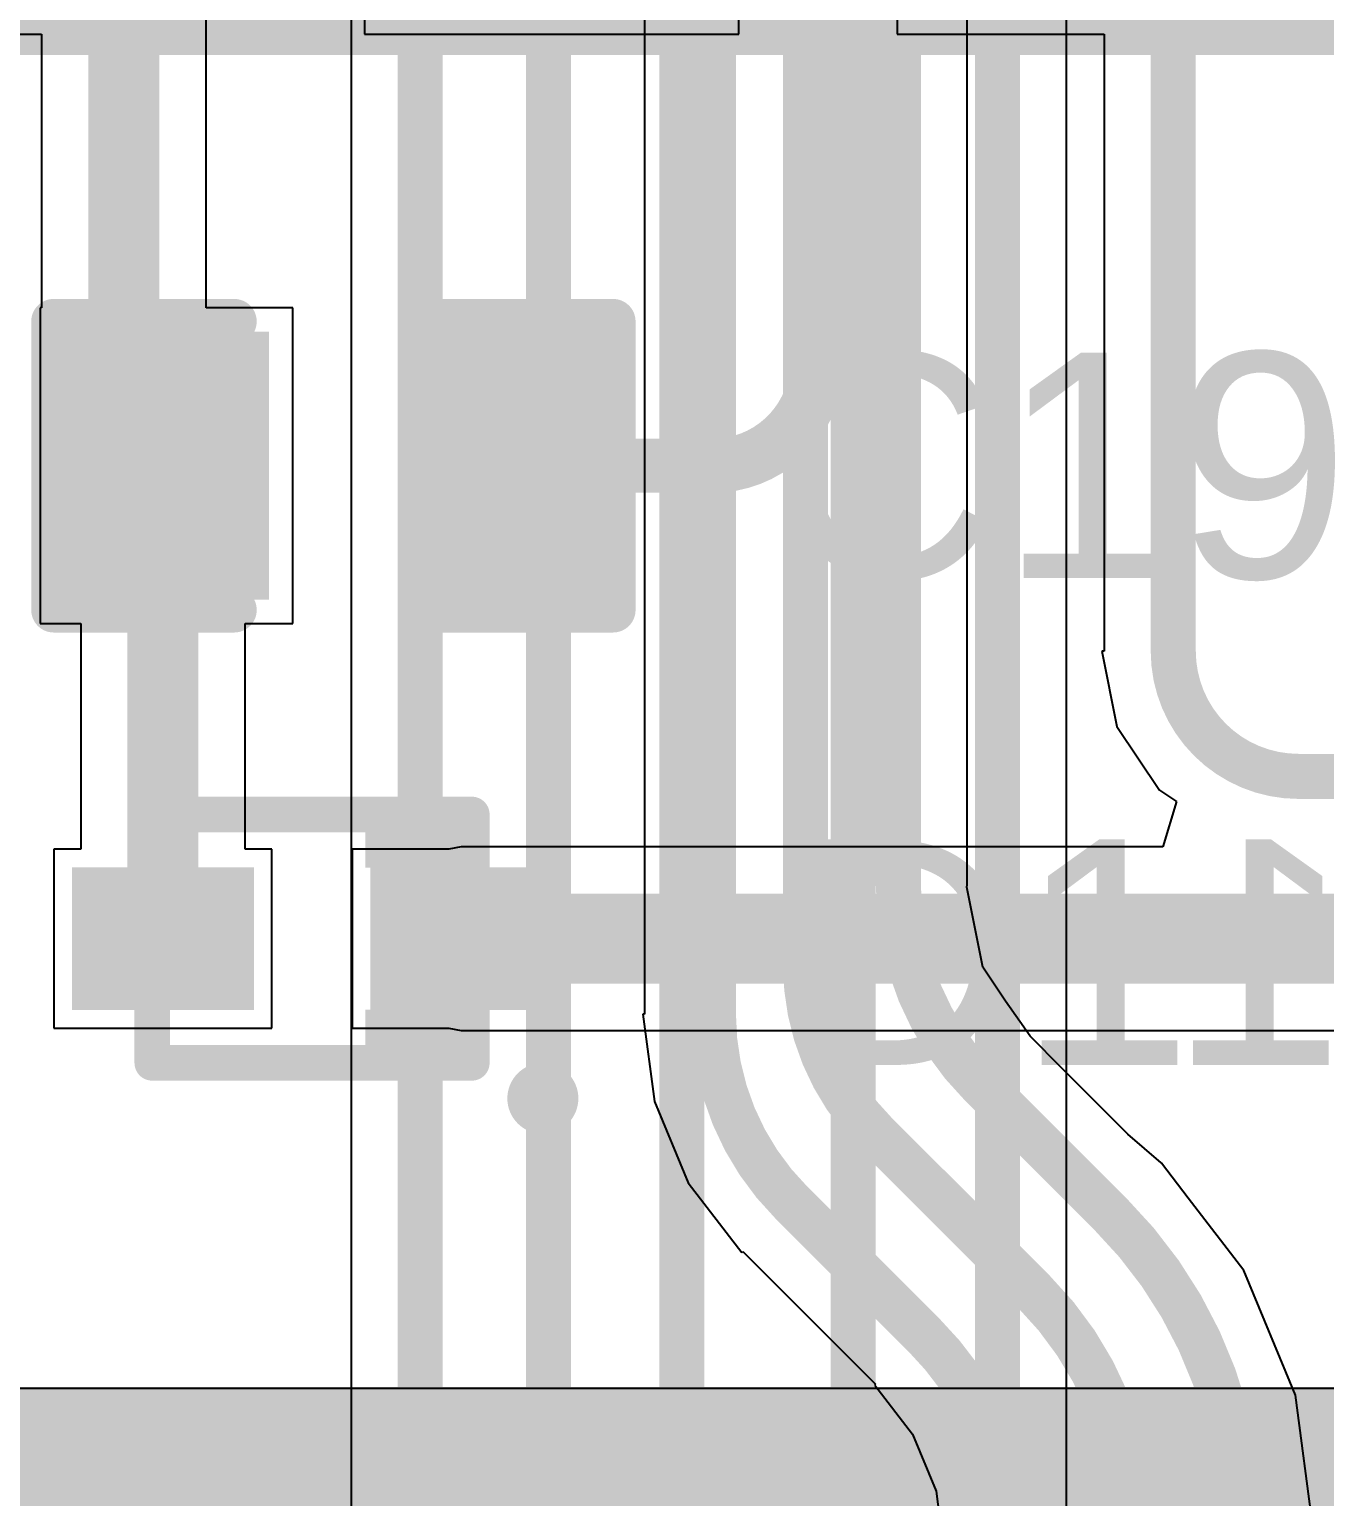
# Model space of a CAD drawing. Header units: inches. Extents: x -12 to 5355, y -7 to 5366.
# Drawn here: x 24.223 to 27.87, y 29.543 to 33.677 of the extents above; entities that cross this region are included whole.
import ezdxf

# ---------------------------------------------------------------- set-up
doc = ezdxf.new("R2010")
doc.units = ezdxf.units.IN
for name, color, linetype in [('BOTTOM LAYER', 5, 'Continuous'), ('Bottom Overlay', 54, 'Continuous'), ('SIGNAL', 90, 'Continuous'), ('TOP LAYER', 1, 'Continuous'), ('Top Overlay', 2, 'Continuous'), ('Top Paste', 8, 'Continuous'), ('Top Solder', 216, 'Continuous')]:
    doc.layers.add(name, color=color, linetype=linetype)
doc.styles.add('Arial', font='', dxfattribs={"height": 0.2})
doc.styles.get('Arial').set_extended_font_data('Arial')

# ---------------------------------------------------------------- blocks, each defined once
blk = doc.blocks.new('XUNPU_SMN_303_B_54')
at = {"layer": 'Bottom Overlay'}
blk.add_lwpolyline([(-6.6621406, -4.1488995, 0.254, 0.254, 0), (-6.6621406, 5.288800699999999, 0.254, 0.254, 0)], format="xyseb", dxfattribs=at)
blk = doc.blocks.new('LGA50P1600X1050X104_161N_85')
at = {"layer": 'Top Overlay'}
blk.add_lwpolyline([(-8.24999874, 5.49999916, 0.1499997, 0.1499997, 0), (-8.24999874, -5.49999916, 0.1499997, 0.1499997, 0)], format="xyseb", dxfattribs=at)
blk = doc.blocks.new('SODFL100X40_2N_117')
at = {"layer": 'TOP LAYER'}
for points in [[(-0.5999987999999999, -0.12499975), (-0.5999987999999999, 0.12499975), (-0.23999952, 0.12499975), (-0.23999952, -0.12499975)], [(0.23999952, -0.12499975), (0.23999952, 0.12499975), (0.5999987999999999, 0.12499975), (0.5999987999999999, -0.12499975)]]:
    blk.add_hatch(color=1, dxfattribs=at).paths.add_polyline_path(points)
at = {"layer": 'Top Overlay'}
for points in [[(0.40001444, 0.20000976), (0.5000142399999999, 0.20000976), (0.5000142399999999, 0.35000692), (0.40001444, 0.35000692)], [(-0.499999, 0.1999996), (-0.15000224, 0.1999996), (-0.15000224, 0.32499808), (-0.499999, 0.32499808)], [(-0.499999, -0.3499993), (-0.15000224, -0.3499993), (-0.15000224, -0.20000214), (-0.499999, -0.20000214)], [(0.3999814199999999, -0.35000692), (0.4999812199999999, -0.35000692), (0.4999812199999999, -0.20000976), (0.3999814199999999, -0.20000976)]]:
    blk.add_hatch(color=2, dxfattribs=at).paths.add_polyline_path(points)
at = {"layer": 'Top Paste'}
for points in [[(-0.5999987999999999, -0.12499975), (-0.5999987999999999, 0.12499975), (-0.23999952, 0.12499975), (-0.23999952, -0.12499975)], [(0.23999952, -0.12499975), (0.23999952, 0.12499975), (0.5999987999999999, 0.12499975), (0.5999987999999999, -0.12499975)]]:
    blk.add_hatch(color=8, dxfattribs=at).paths.add_polyline_path(points)
at = {"layer": 'Top Solder'}
for points in [[(-0.6761988, -0.20119975), (-0.6761988, 0.20119975), (-0.16379952, 0.20119975), (-0.16379952, -0.20119975)], [(0.16379952, -0.20119975), (0.16379952, 0.20119975), (0.6761988, 0.20119975), (0.6761988, -0.20119975)]]:
    blk.add_hatch(color=216, dxfattribs=at).paths.add_polyline_path(points)
at = {"layer": 'Top Overlay'}
for points in [[(-0.5999987999999999, 0.4499991, 0.0999998, 0.0999998, 1), (-0.6999985999999999, 0.4499991, 0.0999998, 0.0999998, 1)], [(-0.72499728, 0.4499991, 0.0499999, 0.0499999, 1), (-0.67499992, 0.4499991, 0.0499999, 0.0499999, 1)], [(-0.62499748, 0.4499991, 0.0499999, 0.0499999, 1), (-0.57500012, 0.4499991, 0.0499999, 0.0499999, 1)], [(-0.47499778, 0.3499993, 0.0499999, 0.0499999, 1), (-0.4250004199999999, 0.3499993, 0.0499999, 0.0499999, 1)], [(-0.47499778, 0.3499993, 0.0499999, 0.0499999, 1), (-0.4250004199999999, 0.3499993, 0.0499999, 0.0499999, 1)], [(0.4250004199999999, 0.3499993, 0.0499999, 0.0499999, 1), (0.47499778, 0.3499993, 0.0499999, 0.0499999, 1)], [(0.4250004199999999, 0.3499993, 0.0499999, 0.0499999, 1), (0.47499778, 0.3499993, 0.0499999, 0.0499999, 1)], [(-0.47499778, 0.2999994, 0.0499999, 0.0499999, 1), (-0.4250004199999999, 0.2999994, 0.0499999, 0.0499999, 1)], [(0.4250004199999999, 0.2999994, 0.0499999, 0.0499999, 1), (0.47499778, 0.2999994, 0.0499999, 0.0499999, 1)], [(-0.47499778, -0.2999994, 0.0499999, 0.0499999, 1), (-0.4250004199999999, -0.2999994, 0.0499999, 0.0499999, 1)], [(0.4250004199999999, -0.2999994, 0.0499999, 0.0499999, 1), (0.47499778, -0.2999994, 0.0499999, 0.0499999, 1)], [(-0.47499778, -0.3499993, 0.0499999, 0.0499999, 1), (-0.4250004199999999, -0.3499993, 0.0499999, 0.0499999, 1)], [(-0.47499778, -0.3499993, 0.0499999, 0.0499999, 1), (-0.4250004199999999, -0.3499993, 0.0499999, 0.0499999, 1)], [(0.4250004199999999, -0.3499993, 0.0499999, 0.0499999, 1), (0.47499778, -0.3499993, 0.0499999, 0.0499999, 1)], [(0.4250004199999999, -0.3499993, 0.0499999, 0.0499999, 1), (0.47499778, -0.3499993, 0.0499999, 0.0499999, 1)]]:
    blk.add_lwpolyline(points, format="xyseb", close=True, dxfattribs=at)
for points in [[(-0.4499991, 0.3499993, 0.0999998, 0.0999998, 0), (-0.4499991, 0.2999994, 0.0999998, 0.0999998, 0)], [(0.4499991, 0.3499993, 0.0999998, 0.0999998, 0), (-0.4499991, 0.3499993, 0.0999998, 0.0999998, 0)], [(0.4499991, 0.3499993, 0.0999998, 0.0999998, 0), (0.4499991, 0.2999994, 0.0999998, 0.0999998, 0)], [(-0.4499991, -0.2999994, 0.0999998, 0.0999998, 0), (-0.4499991, -0.3499993, 0.0999998, 0.0999998, 0)], [(0.4499991, -0.2999994, 0.0999998, 0.0999998, 0), (0.4499991, -0.3499993, 0.0999998, 0.0999998, 0)], [(0.4499991, -0.3499993, 0.0999998, 0.0999998, 0), (-0.4499991, -0.3499993, 0.0999998, 0.0999998, 0)]]:
    blk.add_lwpolyline(points, format="xyseb", dxfattribs=at)
blk = doc.blocks.new('C___0402_132')
at = {"layer": 'TOP LAYER'}
for points in [[(-0.6985, -0.3175), (-0.6985, 0.3175), (-0.2412999999999999, 0.3175), (-0.2413, -0.3175)], [(0.24130254, -0.3175), (0.24130254, 0.3175), (0.6985025399999999, 0.3175), (0.6985025399999999, -0.3175)]]:
    blk.add_hatch(color=1, dxfattribs=at).paths.add_polyline_path(points)
at = {"layer": 'Top Paste'}
for points in [[(-0.6985, -0.3175), (-0.6985, 0.3175), (-0.2412999999999999, 0.3175), (-0.2413, -0.3175)], [(0.24130254, -0.3175), (0.24130254, 0.3175), (0.6985025399999999, 0.3175), (0.6985025399999999, -0.3175)]]:
    blk.add_hatch(color=8, dxfattribs=at).paths.add_polyline_path(points)
at = {"layer": 'Top Solder'}
for points in [[(-0.7584998799999999, -0.37749988), (-0.7584998799999999, 0.37749988), (-0.18130012, 0.37749988), (-0.18130012, -0.37749988)], [(0.1813026599999999, -0.37749988), (0.18130266, 0.37749988), (0.75850242, 0.37749988), (0.75850242, -0.37749988)]]:
    blk.add_hatch(color=216, dxfattribs=at).paths.add_polyline_path(points)
at = {"layer": 'Top Overlay'}
for points in [[(-0.7874, -0.4064, 0.127, 0.127, 0), (-0.7874, 0.4064, 0.127, 0.127, 0)], [(-0.7874, 0.4064, 0.127, 0.127, 0), (-0.2794, 0.4064, 0.127, 0.127, 0)], [(0.27940254, 0.40640254, 0.127, 0.127, 0), (0.7874, 0.4064, 0.127, 0.127, 0)], [(0.7874, -0.4064, 0.127, 0.127, 0), (0.7874, 0.4064, 0.127, 0.127, 0)], [(-0.7874, -0.4064, 0.127, 0.127, 0), (-0.2794, -0.4064, 0.127, 0.127, 0)], [(0.27940254, -0.40640254, 0.127, 0.127, 0), (0.7874, -0.4064, 0.127, 0.127, 0)]]:
    blk.add_lwpolyline(points, format="xyseb", dxfattribs=at)
for points in [[(-0.8191499999999999, 0.4064, 0.0635, 0.0635, 1), (-0.7556499999999999, 0.4064, 0.0635, 0.0635, 1)], [(-0.8191499999999999, 0.4064, 0.0635, 0.0635, 1), (-0.7556499999999999, 0.4064, 0.0635, 0.0635, 1)], [(-0.31115, 0.4064, 0.0635, 0.0635, 1), (-0.24765, 0.4064, 0.0635, 0.0635, 1)], [(0.24765254, 0.40640254, 0.0635, 0.0635, 1), (0.31115254, 0.40640254, 0.0635, 0.0635, 1)], [(0.7556499999999999, 0.4064, 0.0635, 0.0635, 1), (0.8191499999999999, 0.4064, 0.0635, 0.0635, 1)], [(0.7556499999999999, 0.4064, 0.0635, 0.0635, 1), (0.8191499999999999, 0.4064, 0.0635, 0.0635, 1)], [(-0.8191499999999999, -0.4064, 0.0635, 0.0635, 1), (-0.7556499999999999, -0.4064, 0.0635, 0.0635, 1)], [(-0.8191499999999999, -0.4064, 0.0635, 0.0635, 1), (-0.7556499999999999, -0.4064, 0.0635, 0.0635, 1)], [(-0.31115, -0.4064, 0.0635, 0.0635, 1), (-0.24765, -0.4064, 0.0635, 0.0635, 1)], [(0.24765254, -0.40640254, 0.0635, 0.0635, 1), (0.31115254, -0.40640254, 0.0635, 0.0635, 1)], [(0.7556499999999999, -0.4064, 0.0635, 0.0635, 1), (0.8191499999999999, -0.4064, 0.0635, 0.0635, 1)], [(0.7556499999999999, -0.4064, 0.0635, 0.0635, 1), (0.8191499999999999, -0.4064, 0.0635, 0.0635, 1)]]:
    blk.add_lwpolyline(points, format="xyseb", close=True, dxfattribs=at)

msp = doc.modelspace()

# ---------------------------------------------------------------- linework, layer by layer
at = {"layer": 'BOTTOM LAYER'}
for p, q in [((25.95506874, 38.18890253999999), (25.95506874, 30.9022496)), ((26.86423126, 31.2665872), (26.86423126, 37.3873522)), ((26.86289776, 31.25988414), (26.86423126, 31.2665872)), ((26.90766272, 31.03484014), (26.86289776, 31.25988414)), ((26.97189424, 30.9387113), (26.90766272, 31.03484014)), ((27.04082984, 30.84025582), (26.97189424, 30.9387113)), ((25.95506874, 30.9022496), (25.950672, 30.9022496)), ((25.950672, 30.9022496), (25.9830443, 30.65635474)), ((27.13062392, 30.75045412), (27.04082984, 30.84025582)), ((27.3165316, 30.56454898), (27.13062392, 30.75045412)), ((25.9830443, 30.65635474), (26.07795648, 30.42721626)), ((27.4099147, 30.48330199999999), (27.3165316, 30.56454898)), ((27.41094594, 30.48250952), (27.4099147, 30.48330199999999)), ((27.48623662, 30.38438424), (27.41094594, 30.48250952)), ((26.07795648, 30.42721626), (26.22893916, 30.23045008)), ((27.64275396, 30.180407), (27.48623662, 30.38438424)), ((26.22893916, 30.23045008), (26.23204812, 30.23355904)), ((26.23204812, 30.23355904), (26.60588024, 29.85972692)), ((27.7884763, 29.82860175999999), (27.64275396, 30.180407)), ((26.60588024, 29.85972692), (26.60357138, 29.85741806)), ((26.60357138, 29.85741806), (26.70949954, 29.71936906)), ((27.83809266, 29.45173688), (27.7884763, 29.82860175999999)), ((26.70949954, 29.71936906), (26.77608818, 29.55860738)), ((26.77608818, 29.55860738), (26.79880086, 29.38609058))]:
    msp.add_line(p, q, dxfattribs=at)
for points in [[(26.1493, 30.9022496, 0.127, 0.127, 0), (26.1493, 38.63340254, 0.127, 0.127, 0)], [(26.40880164, 31.0405399, 0.127, 0.127, 0), (26.40880164, 37.53255384, 0.127, 0.127, 0)], [(26.67, 31.2665872, 0.127, 0.127, 0), (26.67, 37.3873522, 0.127, 0.127, 0)], [(26.90347934, 30.70291802, 0.127, 0.127, -0.198912367379658), (26.67, 31.2665872, 0.127, 0.127, 0)], [(26.6044299, 30.56766302, 0.127, 0.127, -0.1986841135564676), (26.40880164, 31.0405399, 0.127, 0.127, 0)], [(26.369391, 30.37090191999999, 0.127, 0.127, -0.198912367379658), (26.1493, 30.9022496, 0.127, 0.127, 0)], [(26.9034768, 30.70291802, 0.127, 0.127, 0), (27.26663076, 30.33976152, 0.127, 0.127, 0)], [(26.60484646, 30.56724646, 0.127, 0.127, -0.0002195760191947642), (26.6044299, 30.56766302, 0.127, 0.127, 0)], [(26.60484646, 30.56724646, 0.127, 0.127, 0), (27.05091364, 30.12117928, 0.127, 0.127, 0)], [(26.369391, 30.37090191999999, 0.127, 0.127, 0), (26.74322312, 29.9970698, 0.127, 0.127, 0)], [(27.26663076, 30.33976152, 0.127, 0.127, -0.1990229174632624), (27.6352, 29.4516429, 0.127, 0.127, 0)], [(27.05091364, 30.12118182, 0.127, 0.127, -0.0001972233535944978), (27.0514445, 30.12064842, 0.127, 0.127, 0)], [(27.0514445, 30.12064842, 0.127, 0.127, -0.1987073487041528), (27.3304, 29.44643843999999, 0.127, 0.127, 0)], [(26.74322312, 29.9970698, 0.127, 0.127, -0.198912367379658), (26.99629856, 29.38609058, 0.127, 0.127, 0)]]:
    msp.add_lwpolyline(points, format="xyseb", dxfattribs=at)
for points in [[(26.63825, 31.2665872, 0.0635, 0.0635, 1), (26.70175, 31.2665872, 0.0635, 0.0635, 1)], [(26.63825, 31.2665872, 0.0635, 0.0635, 1), (26.70175, 31.2665872, 0.0635, 0.0635, 1)], [(26.37705164, 31.0405399, 0.0635, 0.0635, 1), (26.44055164, 31.0405399, 0.0635, 0.0635, 1)], [(26.37705164, 31.0405399, 0.0635, 0.0635, 1), (26.44055164, 31.0405399, 0.0635, 0.0635, 1)], [(26.11755, 30.9022496, 0.0635, 0.0635, 1), (26.18105, 30.9022496, 0.0635, 0.0635, 1)], [(26.11755, 30.9022496, 0.0635, 0.0635, 1), (26.18105, 30.9022496, 0.0635, 0.0635, 1)], [(26.8717268, 30.70291802, 0.0635, 0.0635, 1), (26.9352268, 30.70291802, 0.0635, 0.0635, 1)], [(26.87172934, 30.70291802, 0.0635, 0.0635, 1), (26.93522934, 30.70291802, 0.0635, 0.0635, 1)], [(26.5726799, 30.56766302, 0.0635, 0.0635, 1), (26.6361799, 30.56766302, 0.0635, 0.0635, 1)], [(26.5726799, 30.56766302, 0.0635, 0.0635, 1), (26.6361799, 30.56766302, 0.0635, 0.0635, 1)], [(26.57309646, 30.56724646, 0.0635, 0.0635, 1), (26.63659646, 30.56724646, 0.0635, 0.0635, 1)], [(26.57309646, 30.56724646, 0.0635, 0.0635, 1), (26.63659646, 30.56724646, 0.0635, 0.0635, 1)], [(26.337641, 30.37090191999999, 0.0635, 0.0635, 1), (26.401141, 30.37090191999999, 0.0635, 0.0635, 1)], [(26.337641, 30.37090191999999, 0.0635, 0.0635, 1), (26.401141, 30.37090191999999, 0.0635, 0.0635, 1)], [(27.23488076, 30.33976152, 0.0635, 0.0635, 1), (27.29838076, 30.33976152, 0.0635, 0.0635, 1)], [(27.23488076, 30.33976152, 0.0635, 0.0635, 1), (27.29838076, 30.33976152, 0.0635, 0.0635, 1)], [(27.01916364, 30.12118182, 0.0635, 0.0635, 1), (27.08266364, 30.12118182, 0.0635, 0.0635, 1)], [(27.01916364, 30.12117928, 0.0635, 0.0635, 1), (27.08266364, 30.12117928, 0.0635, 0.0635, 1)], [(27.0196945, 30.12064842, 0.0635, 0.0635, 1), (27.0831945, 30.12064842, 0.0635, 0.0635, 1)], [(27.0196945, 30.12064842, 0.0635, 0.0635, 1), (27.0831945, 30.12064842, 0.0635, 0.0635, 1)], [(26.71147312, 29.9970698, 0.0635, 0.0635, 1), (26.77497312, 29.9970698, 0.0635, 0.0635, 1)], [(26.71147312, 29.9970698, 0.0635, 0.0635, 1), (26.77497312, 29.9970698, 0.0635, 0.0635, 1)]]:
    msp.add_lwpolyline(points, format="xyseb", close=True, dxfattribs=at)
at = {"layer": 'SIGNAL'}
for p, q in [((25.12956874, 47.244), (25.12956874, 29.464)), ((27.14363126, 26.2636), (27.14363126, 44.78019999999999))]:
    msp.add_line(p, q, dxfattribs=at)
for points in [[(25.3238, 29.464, 0.127, 0.127, 0), (25.3238, 47.244, 0.127, 0.127, 0)], [(25.68460192, 28.9671633, 0.127, 0.127, 0), (25.68460192, 46.2534, 0.127, 0.127, 0)], [(26.06039746, 27.8787987, 0.127, 0.127, 0), (26.06039746, 45.72833374, 0.127, 0.127, 0)], [(26.543, 27.05983665999999, 0.127, 0.127, 0), (26.543, 45.3136, 0.127, 0.127, 0)], [(26.9494, 26.2636, 0.127, 0.127, 0), (26.9494, 44.78019999999999, 0.127, 0.127, 0)]]:
    msp.add_lwpolyline(points, format="xyseb", dxfattribs=at)
at = {"layer": 'TOP LAYER'}
for p, q in [((24.72117484, 33.66280034), (24.72117484, 33.77980036)), ((25.16717598, 33.77980036), (25.16717598, 33.66280034)), ((26.22117438, 33.66280034), (26.22117438, 33.77980036)), ((26.66717552, 33.77980036), (26.66717552, 33.66280034)), ((24.11160278, 33.66280034), (24.25760706, 33.66280034)), ((24.25760706, 33.66280034), (24.25760706, 32.891857)), ((24.72050174, 32.891857), (24.72050174, 33.66280034)), ((24.72050174, 33.66280034), (24.72117484, 33.66280034)), ((25.16717598, 33.66280034), (26.22117438, 33.66280034)), ((26.66717552, 33.66280034), (27.2499455, 33.66280034)), ((27.2499455, 33.66280034), (27.2499455, 31.9247901)), ((24.25760706, 32.891857), (24.25367514, 32.891857)), ((24.25367514, 32.891857), (24.25367514, 32.002857)), ((24.96487514, 32.891857), (24.72050174, 32.891857)), ((24.96487514, 32.002857), (24.96487514, 32.891857)), ((24.25367514, 32.002857), (24.3675535, 32.002857)), ((24.3675535, 32.002857), (24.3675535, 31.36699848)), ((24.83044818, 31.36699848), (24.83044818, 32.002857)), ((24.83044818, 32.002857), (24.96487514, 32.002857)), ((27.2499455, 31.9247901), (27.2430367, 31.9247901)), ((27.2430367, 31.9247901), (27.285188, 31.71288552)), ((27.285188, 31.71288552), (27.40522078, 31.53324401999999)), ((27.40522078, 31.53324401999999), (27.45351126, 31.50097586)), ((27.45351126, 31.50097586), (27.41498708, 31.37397585999999)), ((24.3675535, 31.36699848), (24.2920012, 31.36699848)), ((24.2920012, 31.36699848), (24.2920012, 30.86300152)), ((24.90600048, 31.36699848), (24.83044818, 31.36699848)), ((24.90600048, 30.86300152), (24.90600048, 31.36699848)), ((25.40392176, 31.36699848), (25.13199952, 31.36699848)), ((25.13199952, 31.36699848), (25.13199952, 30.86300152)), ((25.43899916, 31.37397585999999), (25.40392176, 31.36699848)), ((27.41498708, 31.37397585999999), (25.43899916, 31.37397585999999)), ((24.2920012, 30.86300152), (24.90600048, 30.86300152)), ((25.13199952, 30.86300152), (25.40392176, 30.86300152)), ((25.40392176, 30.86300152), (25.43899916, 30.85602414)), ((25.43899916, 30.85602414), (28.75253076, 30.85602414)), ((32.71732852, 29.84784734), (18.9192281, 29.84784734))]:
    msp.add_line(p, q, dxfattribs=at)
for points in [[(24.4890544, 32.56757774, 0.1999996, 0.1999996, 0), (24.4890544, 34.01492054, 0.1999996, 0.1999996, 0)], [(26.4414, 32.74059999999999, 0.1524, 0.1524, 0), (26.4414, 34.0597998, 0.1524, 0.1524, 0)], [(27.44417676, 31.9247901, 0.127, 0.127, 0), (27.44417676, 34.0597998, 0.127, 0.127, 0)], [(26.4414, 32.74059999999999, 0.1524, 0.1524, -0.4142135623730951), (26.148157, 32.447357, 0.1524, 0.1524, 0)], [(24.4890544, 32.56757774, 0.1999996, 0.1999996, 0), (24.60927514, 32.447357, 0.1999996, 0.1999996, 0)], [(24.59900084, 31.115, 0.1999996, 0.1999996, 0), (24.59900084, 32.447357, 0.1999996, 0.1999996, 0)], [(24.59900084, 32.447357, 0.1999996, 0.1999996, 0), (24.60927514, 32.447357, 0.1999996, 0.1999996, 0)], [(25.54907768, 32.447357, 0.1524, 0.1524, 0), (26.148157, 32.447357, 0.1524, 0.1524, 0)], [(27.79676686, 31.5722, 0.127, 0.127, -0.4142135623730951), (27.44417676, 31.9247901, 0.127, 0.127, 0)], [(27.79676686, 31.5722, 0.127, 0.127, 0), (31.877, 31.5722, 0.127, 0.127, 0)], [(25.43899916, 31.115, 0.254, 0.254, 0), (28.956, 31.115, 0.254, 0.254, 0)], [(12.42406456, 29.58887148, 0.254, 0.254, 0), (32.71732852, 29.58887148, 0.254, 0.254, 0)]]:
    msp.add_lwpolyline(points, format="xyseb", dxfattribs=at)
for points in [[(26.4033, 32.74059999999999, 0.0762, 0.0762, 1), (26.4795, 32.74059999999999, 0.0762, 0.0762, 1)], [(26.4033, 32.74059999999999, 0.0762, 0.0762, 1), (26.4795, 32.74059999999999, 0.0762, 0.0762, 1)], [(24.4390545, 32.56757774, 0.0999998, 0.0999998, 1), (24.5390543, 32.56757774, 0.0999998, 0.0999998, 1)], [(24.4390545, 32.56757774, 0.0999998, 0.0999998, 1), (24.5390543, 32.56757774, 0.0999998, 0.0999998, 1)], [(24.54900094, 32.447357, 0.0999998, 0.0999998, 1), (24.64900074, 32.447357, 0.0999998, 0.0999998, 1)], [(24.54900094, 32.447357, 0.0999998, 0.0999998, 1), (24.64900074, 32.447357, 0.0999998, 0.0999998, 1)], [(24.55927524, 32.447357, 0.0999998, 0.0999998, 1), (24.65927504, 32.447357, 0.0999998, 0.0999998, 1)], [(24.55927524, 32.447357, 0.0999998, 0.0999998, 1), (24.65927504, 32.447357, 0.0999998, 0.0999998, 1)], [(25.51097768, 32.447357, 0.0762, 0.0762, 1), (25.58717768, 32.447357, 0.0762, 0.0762, 1)], [(26.110057, 32.447357, 0.0762, 0.0762, 1), (26.186257, 32.447357, 0.0762, 0.0762, 1)], [(26.110057, 32.447357, 0.0762, 0.0762, 1), (26.186257, 32.447357, 0.0762, 0.0762, 1)], [(27.41242676, 31.9247901, 0.0635, 0.0635, 1), (27.47592676, 31.9247901, 0.0635, 0.0635, 1)], [(27.41242676, 31.9247901, 0.0635, 0.0635, 1), (27.47592676, 31.9247901, 0.0635, 0.0635, 1)], [(27.76501686, 31.5722, 0.0635, 0.0635, 1), (27.82851686, 31.5722, 0.0635, 0.0635, 1)], [(27.76501686, 31.5722, 0.0635, 0.0635, 1), (27.82851686, 31.5722, 0.0635, 0.0635, 1)], [(24.54900094, 31.115, 0.0999998, 0.0999998, 1), (24.64900074, 31.115, 0.0999998, 0.0999998, 1)], [(25.37549916, 31.115, 0.127, 0.127, 1), (25.50249916, 31.115, 0.127, 0.127, 1)]]:
    msp.add_lwpolyline(points, format="xyseb", close=True, dxfattribs=at)

# ---------------------------------------------------------------- block references
for name, p, rotation in [('LGA50P1600X1050X104_161N_85', (23.4442, 41.9297993), 90), ('SODFL100X40_2N_117', (25.019, 31.115), 180), ('XUNPU_SMN_303_B_54', (27.24479438, 23.0629206), 270)]:
    msp.add_blockref(name, p, dxfattribs=dict(rotation=rotation))
msp.add_blockref('C___0402_132', (25.07917514, 32.447357))

# ---------------------------------------------------------------- texts
at = {"layer": 'Bottom Overlay', "style": 'Arial', "text_generation_flag": 2}
msp.add_text('TP1', height=0.635, dxfattribs=at).set_placement((29.083, 30.7594))
at = {"layer": 'Top Overlay', "style": 'Arial'}
for s, p in [('C19', (26.3144, 32.13099999999999)), ('D1', (26.3652, 30.7594))]:
    msp.add_text(s, height=0.635, dxfattribs=at).set_placement(p)

doc.saveas('drawing.dxf')
